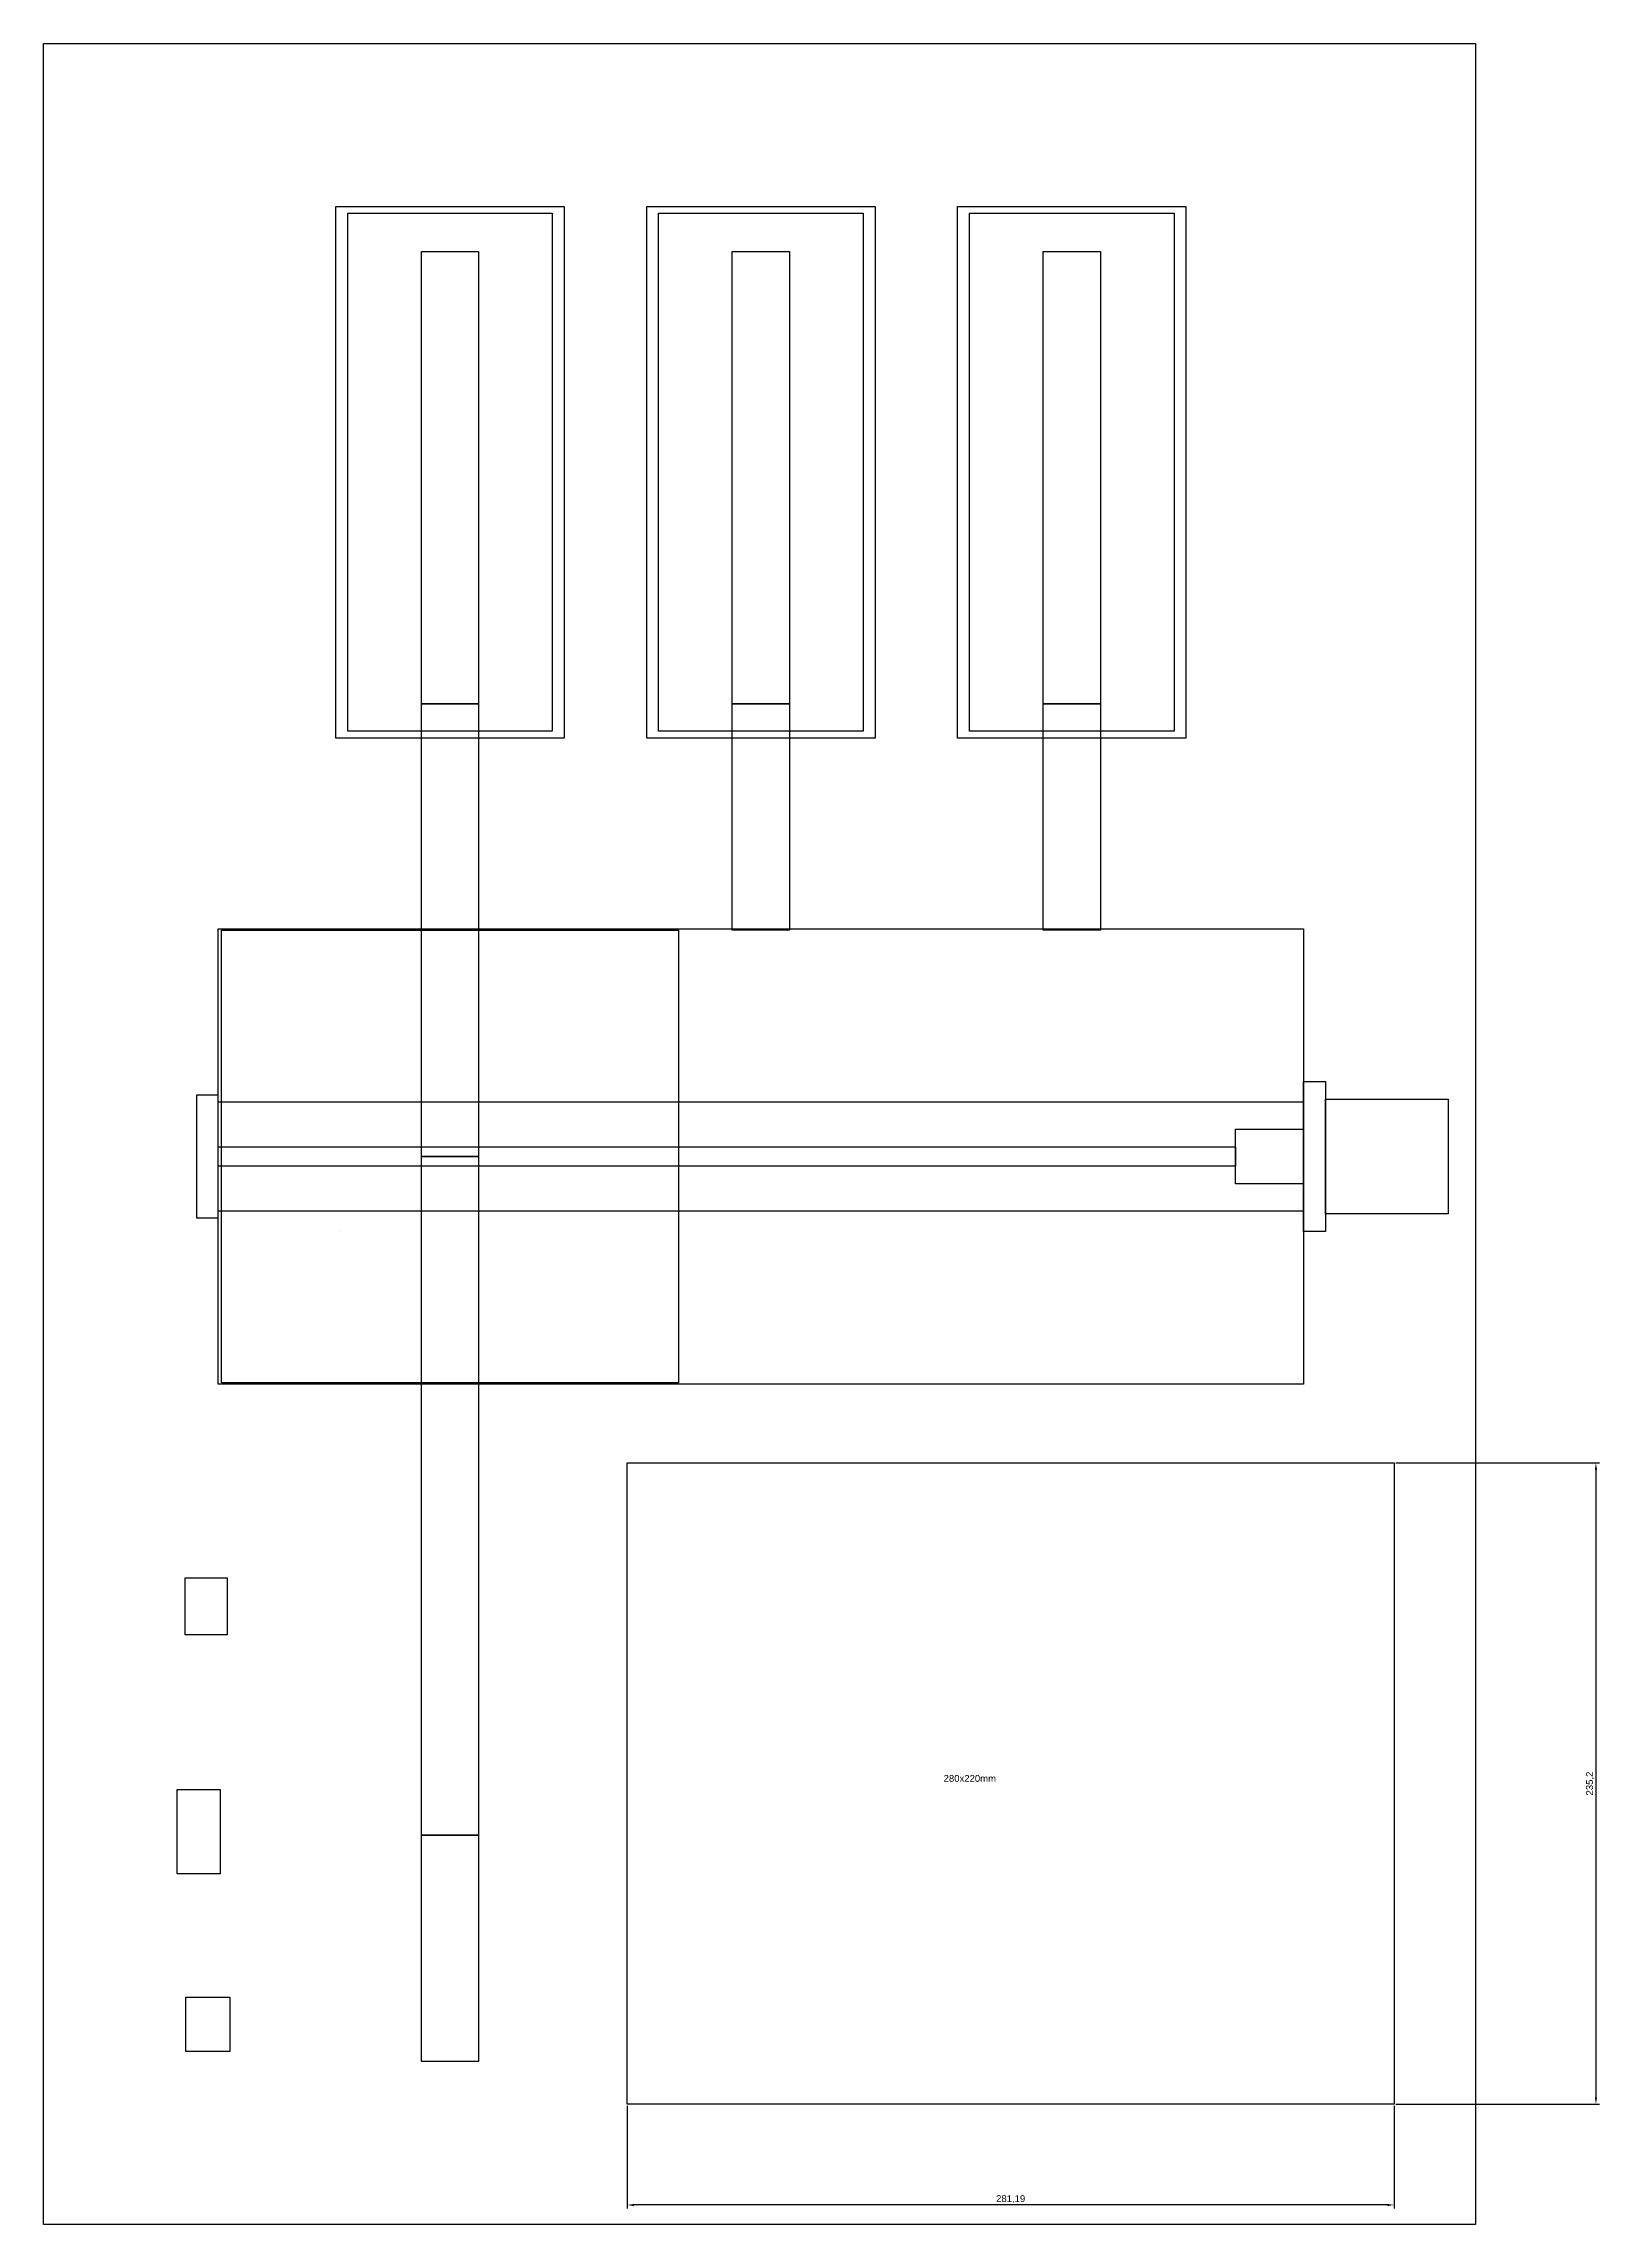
# Model space of a CAD drawing. Header units: millimetres. Extents: x 1589 to 2159, y 1821 to 2621.
import ezdxf

# ---------------------------------------------------------------- set-up
doc = ezdxf.new("R2010")
doc.units = ezdxf.units.MM
for name, color, linetype in [('caranice', 140, 'Continuous'), ('domecky', 30, 'Continuous'), ('koleje', 40, 'Continuous'), ('Obrys', 20, 'Continuous'), ('strechy', 160, 'Continuous'), ('tlacitka', 200, 'Continuous')]:
    doc.layers.add(name, color=color, linetype=linetype)
doc.styles.get("Standard").update_dxf_attribs({"font": 'arial.ttf'})
doc.dimstyles.new('ISO-25', dxfattribs={"dimtxt": 2.5, "dimasz": 2.5, "dimexe": 1.25, "dimexo": 0.625, "dimtad": 1, "dimtxsty": 'Standard', "dimcen": 2.5, "dimadec": 0, "dimazin": 0, "dimtfac": 1, "dimtmove": 0, "dimatfit": 3, "dimfxl": 1, "dimarcsym": 0})

# ---------------------------------------------------------------- blocks, each defined once
blk = doc.blocks.new('*D13')
at = {"layer": 'Defpoints', "color": 0, "transparency": 16777216}
for p in [(2083.98, 2100.36), (2083.98, 1865.16), (2158, 1865.16)]:
    blk.add_point(p, dxfattribs=at)
at = {"layer": 'domecky', "color": 0, "lineweight": -2, "transparency": 16777216}
for p, q in [((2084.6, 2100.36), (2159.25, 2100.36)), ((2158, 2097.86), (2158, 1867.66)), ((2084.6, 1865.16), (2159.25, 1865.16))]:
    blk.add_line(p, q, dxfattribs=at)
at = {"layer": 'domecky', "color": 0, "transparency": 16777216}
for points in [[(2157.58, 2097.86), (2158.41, 2097.86), (2158, 2100.36)], [(2157.58, 1867.66), (2158.41, 1867.66), (2158, 1865.16)]]:
    blk.add_solid(points, dxfattribs=at)
at = {"layer": 'domecky', "color": 0, "transparency": 16777216, "insert": (2155.87, 1982.76), "char_height": 2.5, "attachment_point": 5, "rotation": 90}
blk.add_mtext('235,2', dxfattribs=at)
blk = doc.blocks.new('*D14')
at = {"layer": 'Defpoints', "color": 0, "transparency": 16777216}
for p in [(1802.79, 1865.16), (2083.98, 1865.16), (1802.79, 1828.15)]:
    blk.add_point(p, dxfattribs=at)
at = {"layer": 'domecky', "color": 0, "lineweight": -2, "transparency": 16777216}
for p, q in [((1802.79, 1864.54), (1802.79, 1826.9)), ((2083.98, 1864.54), (2083.98, 1826.9)), ((2081.48, 1828.15), (1805.29, 1828.15))]:
    blk.add_line(p, q, dxfattribs=at)
at = {"layer": 'domecky', "color": 0, "transparency": 16777216}
for points in [[(1805.29, 1828.56), (1805.29, 1827.73), (1802.79, 1828.15)], [(2081.48, 1828.56), (2081.48, 1827.73), (2083.98, 1828.15)]]:
    blk.add_solid(points, dxfattribs=at)
at = {"layer": 'domecky', "color": 0, "transparency": 16777216, "insert": (1943.38, 1830.27), "char_height": 2.5, "attachment_point": 5}
blk.add_mtext('281,19', dxfattribs=at)

msp = doc.modelspace()

# ---------------------------------------------------------------- linework, layer by layer
for points in [[(2058.788, 2240.285), (2058.788, 2185.285), (2050.788, 2185.285), (2050.788, 2240.285)], [(1644.788, 2190.285), (1652.788, 2190.285), (1652.788, 2235.285), (1644.788, 2235.285)], [(1652.788, 2232.785), (2050.788, 2232.785), (2050.788, 2192.785), (1652.788, 2192.785)], [(2058.788, 2233.785), (2103.788, 2233.785), (2103.788, 2191.785), (2058.788, 2191.785)], [(1652.788, 2216.285), (2025.788, 2216.285), (2025.788, 2209.285), (1652.788, 2209.285)], [(2025.788, 2222.785), (2050.788, 2222.785), (2050.788, 2202.785), (2025.788, 2202.785)]]:
    msp.add_lwpolyline(points, close=True)
at = {"layer": 'caranice'}
msp.add_line((1697.788, 2185.285), (1697.788, 2185.285), dxfattribs=at)
msp.add_lwpolyline([(1654.038, 2295.785), (1821.538, 2295.785), (1821.538, 2129.785), (1654.038, 2129.785)], close=True, dxfattribs=at)
at = {"layer": 'domecky'}
for points in [[(1700.288, 2558.785), (1775.288, 2558.785), (1775.288, 2368.785), (1700.288, 2368.785)], [(1814.288, 2558.785), (1889.288, 2558.785), (1889.288, 2368.785), (1814.288, 2368.785)], [(1928.288, 2558.785), (2003.288, 2558.785), (2003.288, 2368.785), (1928.288, 2368.785)], [(1802.786, 2100.362), (2083.975, 2100.362), (2083.975, 1865.165), (1802.786, 1865.165)]]:
    msp.add_lwpolyline(points, close=True, dxfattribs=at)
at = {"layer": 'koleje'}
for points in [[(1727.288, 2544.785), (1748.288, 2544.785), (1748.288, 2378.785), (1727.288, 2378.785)], [(1841.288, 2544.785), (1862.288, 2544.785), (1862.288, 2378.785), (1841.288, 2378.785)], [(1955.288, 2544.785), (1976.288, 2544.785), (1976.288, 2378.785), (1955.288, 2378.785)], [(1727.288, 2378.785), (1748.288, 2378.785), (1748.288, 2295.785), (1727.288, 2295.785)], [(1841.288, 2378.785), (1862.288, 2378.785), (1862.288, 2295.785), (1841.288, 2295.785)], [(1955.288, 2378.785), (1976.288, 2378.785), (1976.288, 2295.785), (1955.288, 2295.785)], [(1727.288, 2295.785), (1748.288, 2295.785), (1748.288, 2212.785), (1727.288, 2212.785)], [(1727.288, 2212.785), (1748.288, 2212.785), (1748.288, 2129.785), (1727.288, 2129.785)], [(1727.288, 2129.785), (1748.288, 2129.785), (1748.288, 1963.785), (1727.288, 1963.785)], [(1727.288, 1963.785), (1748.288, 1963.785), (1748.288, 1880.785), (1727.288, 1880.785)]]:
    msp.add_lwpolyline(points, close=True, dxfattribs=at)
at = {"layer": 'Obrys'}
for points in [[(1588.788, 2621.035), (2113.788, 2621.035), (2113.788, 1821.035), (1588.788, 1821.035)], [(1652.788, 2296.285), (2050.788, 2296.285), (2050.788, 2129.285), (1652.788, 2129.285)]]:
    msp.add_lwpolyline(points, close=True, dxfattribs=at)
at = {"layer": 'strechy'}
for points in [[(1695.928, 2561.285), (1779.648, 2561.285), (1779.648, 2366.285), (1695.928, 2366.285)], [(1809.928, 2561.285), (1893.648, 2561.285), (1893.648, 2366.285), (1809.928, 2366.285)], [(1923.928, 2561.285), (2007.648, 2561.285), (2007.648, 2366.285), (1923.928, 2366.285)]]:
    msp.add_lwpolyline(points, close=True, dxfattribs=at)
at = {"layer": 'tlacitka'}
for points in [[(1640.652, 2058.223), (1656.126, 2058.223), (1656.126, 2037.286), (1640.652, 2037.286)], [(1637.751, 1980.595), (1653.547, 1980.595), (1653.547, 1949.673), (1637.751, 1949.673)], [(1640.969, 1904.438), (1657.088, 1904.438), (1657.088, 1884.468), (1640.969, 1884.468)]]:
    msp.add_lwpolyline(points, close=True, dxfattribs=at)

# ---------------------------------------------------------------- texts
at = {"layer": 'domecky', "insert": (1918.798, 1985.884), "char_height": 2.5, "attachment_point": 1}
msp.add_mtext_dynamic_manual_height_columns('280x220mm', width=25.26562, gutter_width=12.5, heights=[0], dxfattribs=at)

# ---------------------------------------------------------------- dimensions: what is measured, and where the dimension line sits
at = {"layer": 'domecky'}
dim = msp.add_linear_dim(base=(2157.997, 1865.165), p1=(2083.975, 2100.362), p2=(2083.975, 1865.165), angle=90, dimstyle='ISO-25', dxfattribs=at)
dim.commit()
dim.dimension.update_dxf_attribs({"geometry": '*D13', "text_midpoint": (2155.87, 1982.763)})
dim = msp.add_linear_dim(base=(1802.786, 1828.147), p1=(2083.975, 1865.165), p2=(1802.786, 1865.165), dimstyle='ISO-25', dxfattribs=at)
dim.commit()
dim.dimension.update_dxf_attribs({"geometry": '*D14', "text_midpoint": (1943.381, 1830.275)})

doc.saveas('drawing.dxf')
